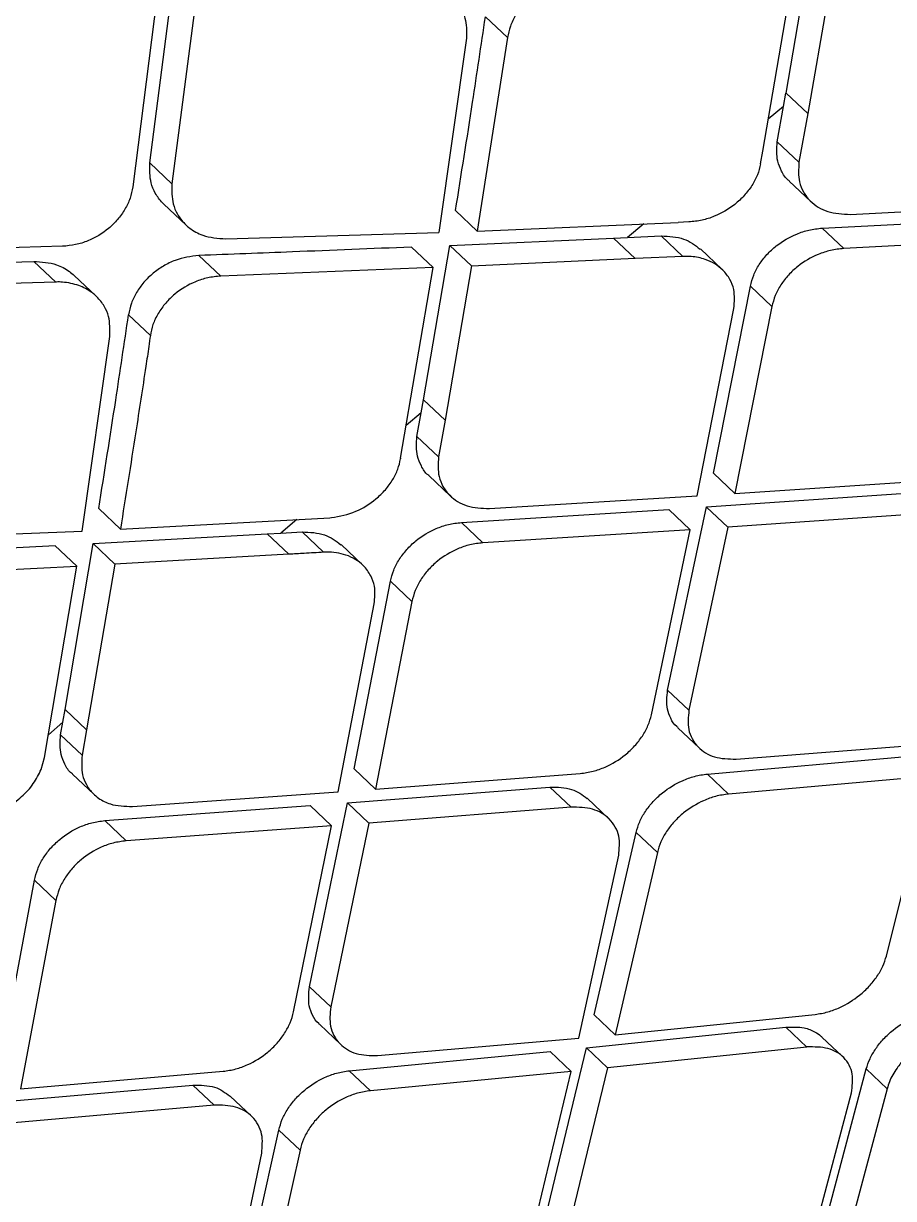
# Model space of a CAD drawing. Extents: x 400 to 501, y 484 to 634.
# Drawn here: x 413.535 to 414.208, y 587.38 to 588.289 of the extents above; entities that cross this region are included whole.
import ezdxf

# ---------------------------------------------------------------- set-up
doc = ezdxf.new("R2010")
doc.units = 0
doc.header["$MEASUREMENT"] = 0
doc.layers.add('DIM', color=3, linetype='Continuous')
doc.layers.add('GEOMETRY', color=3, linetype='Continuous', lineweight=25)

# ---------------------------------------------------------------- blocks, each defined once
blk = doc.blocks.new('2026 GRANDEE')
at = {"layer": 'GEOMETRY', "ltscale": 16}
for p, q in [((-36.79193, -8.65939), (-36.77251, -8.5078)), ((-36.30034, -8.60536), (-36.2851, -8.51698)), ((-36.78575, -8.52462), (-36.80519, -8.67784)), ((-36.75532, -8.52403), (-36.77491, -8.67546)), ((-36.31825, -8.65033), (-36.29719, -8.52786)), ((-36.26819, -8.53318), (-36.28353, -8.62123)), ((-36.51566, -8.56244), (-36.53267, -8.54637)), ((-36.54735, -8.56292), (-36.56871, -8.71326)), ((-36.51566, -8.56244), (-36.53893, -8.71205)), ((-36.3022, -8.61572), (-36.30035, -8.60536)), ((-36.28354, -8.62124), (-36.30033, -8.60538)), ((-36.30222, -8.61574), (-36.314, -8.62559)), ((-36.30709, -8.64293), (-36.3022, -8.61572)), ((-36.28354, -8.62124), (-36.29032, -8.65877)), ((-36.29032, -8.65877), (-36.30709, -8.64293)), ((-36.32001, -8.66007), (-36.31827, -8.65033)), ((-36.79193, -8.65938), (-36.77491, -8.67546)), ((-36.29778, -8.67336), (-36.28105, -8.68916)), ((-36.78119, -8.69118), (-36.76422, -8.7072)), ((-36.25066, -8.69916), (-36.08837, -8.69092)), ((-36.53894, -8.71205), (-36.55577, -8.69616)), ((-36.53893, -8.71205), (-36.38372, -8.70538)), ((-36.41032, -8.70653), (-36.42275, -8.71701)), ((-36.37536, -8.70501), (-36.38372, -8.70538)), ((-36.27241, -8.70979), (-36.11044, -8.70123)), ((-36.25572, -8.72554), (-36.27239, -8.7098)), ((-36.7334, -8.71806), (-36.56872, -8.71326)), ((-36.56019, -8.72315), (-36.43364, -8.71753)), ((-36.41688, -8.73335), (-36.43365, -8.71751)), ((-36.43364, -8.71752), (-36.42278, -8.71702)), ((-36.42276, -8.71702), (-36.39691, -8.71582)), ((-36.38016, -8.73163), (-36.39691, -8.71582)), ((-36.0938, -8.71694), (-36.25572, -8.72555)), ((-36.85947, -8.72381), (-37.02516, -8.72884)), ((-36.57309, -8.74029), (-36.58991, -8.72441)), ((-36.58054, -8.84247), (-36.56018, -8.72314)), ((-36.54335, -8.73903), (-36.56017, -8.72316)), ((-36.34975, -8.74166), (-36.36648, -8.72586)), ((-37.04565, -8.74066), (-36.88179, -8.73545)), ((-36.8648, -8.75148), (-36.8818, -8.73544)), ((-36.75408, -8.73089), (-36.73716, -8.74687)), ((-36.41688, -8.73335), (-36.54336, -8.73904)), ((-36.38016, -8.73163), (-36.41688, -8.73335)), ((-36.83351, -8.76234), (-36.85046, -8.74634)), ((-36.57309, -8.74029), (-36.73716, -8.74687)), ((-36.59817, -8.88762), (-36.57308, -8.74029)), ((-36.54336, -8.73903), (-36.56385, -8.85824)), ((-36.8648, -8.75148), (-37.02857, -8.75679)), ((-36.35647, -8.8992), (-36.32789, -8.7546)), ((-36.31121, -8.77036), (-36.32788, -8.75461)), ((-36.36897, -8.91673), (-36.34063, -8.77189)), ((-36.31121, -8.77036), (-36.33989, -8.91485)), ((-36.7916, -8.79266), (-36.80849, -8.77671)), ((-36.84422, -8.94388), (-36.82293, -8.79348)), ((-36.58233, -8.85255), (-36.58054, -8.84247)), ((-36.56384, -8.85824), (-36.58058, -8.84244)), ((-36.58234, -8.85256), (-36.59388, -8.86242)), ((-36.58556, -8.87076), (-36.58232, -8.85256)), ((-36.56384, -8.85825), (-36.56887, -8.88653)), ((-36.56887, -8.88653), (-36.58557, -8.87076)), ((-36.59816, -8.88762), (-36.59825, -8.88812)), ((-36.3399, -8.91485), (-36.35647, -8.8992)), ((-36.57635, -8.90109), (-36.55968, -8.91684)), ((-36.3399, -8.91485), (-36.1802, -8.90415)), ((-36.52961, -8.92655), (-36.36898, -8.91674)), ((-36.36182, -8.92531), (-36.20392, -8.91446)), ((-36.81477, -8.94237), (-36.83153, -8.92655)), ((-36.55121, -8.93732), (-36.39087, -8.92721)), ((-36.3918, -9.06693), (-36.36182, -8.92531)), ((-36.3743, -8.94286), (-36.39086, -8.92722)), ((-36.34526, -8.94095), (-36.36179, -8.92534)), ((-36.81477, -8.94237), (-36.65301, -8.93363)), ((-36.67849, -8.93501), (-36.6907, -8.94551)), ((-36.65301, -8.93363), (-36.65165, -8.93353)), ((-36.18743, -8.93003), (-36.34526, -8.94095)), ((-37.00718, -8.95032), (-36.84423, -8.94389)), ((-36.83591, -8.95358), (-36.70123, -8.94612)), ((-36.68455, -8.96186), (-36.70125, -8.9461)), ((-36.70123, -8.94613), (-36.69073, -8.94552)), ((-36.6907, -8.94552), (-36.67439, -8.94458)), ((-36.67439, -8.94458), (-36.65772, -8.96032)), ((-36.53459, -8.953), (-36.55119, -8.93732)), ((-36.3743, -8.94286), (-36.53459, -8.95301)), ((-36.40435, -9.08606), (-36.37429, -8.94286)), ((-36.34526, -8.94095), (-36.37535, -9.08247)), ((-37.02777, -8.96323), (-36.86532, -8.95513)), ((-36.84857, -8.97095), (-36.86533, -8.95511)), ((-36.85752, -9.08175), (-36.8359, -8.95357)), ((-36.81915, -8.96939), (-36.83588, -8.95359)), ((-36.62762, -8.97006), (-36.64427, -8.95434)), ((-36.68455, -8.96186), (-36.81915, -8.9694)), ((-37.01092, -8.97915), (-36.84857, -8.97095)), ((-36.87341, -9.11906), (-36.84856, -8.97095)), ((-36.81915, -8.96939), (-36.84089, -9.09748)), ((-36.63413, -9.12779), (-36.60607, -8.98271)), ((-36.58945, -8.9984), (-36.60606, -8.98272)), ((-36.6464, -9.14553), (-36.61858, -9.00022)), ((-36.58945, -8.9984), (-36.61761, -9.14339)), ((-36.37535, -9.08247), (-36.39181, -9.06693)), ((-36.85924, -9.09155), (-36.85753, -9.08176)), ((-36.84089, -9.09746), (-36.85754, -9.08174)), ((-36.85924, -9.09159), (-36.87044, -9.10137)), ((-36.86099, -9.10147), (-36.85926, -9.0916)), ((-36.8409, -9.09748), (-36.84435, -9.11718)), ((-36.38393, -9.096), (-36.36749, -9.11152)), ((-36.84436, -9.11718), (-36.86099, -9.10147)), ((-36.33898, -9.12021), (-36.18209, -9.10805)), ((-36.36105, -9.13172), (-36.20458, -9.11797)), ((-36.87602, -9.12815), (-36.87341, -9.11907)), ((-36.61762, -9.14339), (-36.63413, -9.1278)), ((-36.85184, -9.13174), (-36.83523, -9.14742)), ((-36.61761, -9.14339), (-36.4594, -9.1313)), ((-36.34466, -9.1472), (-36.36104, -9.13173)), ((-36.18824, -9.13341), (-36.34466, -9.1472)), ((-36.22272, -9.27242), (-36.18824, -9.1334)), ((-36.80545, -9.15686), (-36.64641, -9.14554)), ((-36.63937, -9.15401), (-36.48292, -9.14179)), ((-36.46648, -9.15731), (-36.48292, -9.14179)), ((-36.66864, -9.2963), (-36.63937, -9.15401)), ((-36.63935, -9.15403), (-36.62287, -9.1696)), ((-36.43748, -9.16602), (-36.45389, -9.15051)), ((-36.8269, -9.16777), (-36.66814, -9.15616)), ((-36.65162, -9.17177), (-36.66813, -9.15618)), ((-36.46648, -9.15731), (-36.62286, -9.1696)), ((-36.81034, -9.1834), (-36.82689, -9.16777)), ((-36.65162, -9.17177), (-36.81034, -9.1834)), ((-36.68096, -9.31565), (-36.65162, -9.17177)), ((-36.62286, -9.1696), (-36.65223, -9.3118)), ((-36.44859, -9.31785), (-36.41615, -9.1769)), ((-36.39976, -9.19238), (-36.41613, -9.17691)), ((-36.46041, -9.33601), (-36.42963, -9.19457)), ((-36.39976, -9.19238), (-36.43228, -9.33325)), ((-36.90857, -9.35942), (-36.88114, -9.21375)), ((-36.86458, -9.22939), (-36.88113, -9.21376)), ((-36.86458, -9.22939), (-36.89211, -9.37498)), ((-36.65224, -9.3118), (-36.66865, -9.2963)), ((-36.43228, -9.33325), (-36.44859, -9.31785)), ((-36.43228, -9.33325), (-36.27787, -9.31756)), ((-36.66072, -9.32541), (-36.64433, -9.34089)), ((-36.45459, -9.34334), (-36.30045, -9.3274)), ((-36.28421, -9.34273), (-36.30045, -9.3274)), ((-36.61601, -9.3494), (-36.46042, -9.33602)), ((-36.25634, -9.35037), (-36.27256, -9.33505)), ((-36.48825, -9.48314), (-36.45459, -9.34334)), ((-36.43829, -9.35873), (-36.45457, -9.34337)), ((-36.28421, -9.34273), (-36.4383, -9.35873)), ((-36.63788, -9.36111), (-36.48269, -9.34614)), ((-36.46639, -9.36154), (-36.48269, -9.34614)), ((-36.89211, -9.37498), (-36.73536, -9.36149)), ((-36.62152, -9.37654), (-36.63786, -9.36111)), ((-36.46639, -9.36154), (-36.62152, -9.37655)), ((-36.4998, -9.50157), (-36.46638, -9.36154)), ((-36.4383, -9.35873), (-36.47203, -9.49846)), ((-36.27479, -9.49682), (-36.23829, -9.3597)), ((-36.22209, -9.375), (-36.23828, -9.35972)), ((-36.91368, -9.38576), (-36.75868, -9.37218)), ((-36.74228, -9.38767), (-36.75868, -9.37218)), ((-36.71348, -9.39617), (-36.72986, -9.38071)), ((-36.28607, -9.5155), (-36.24983, -9.37814)), ((-36.22209, -9.375), (-36.25866, -9.51205)), ((-36.74228, -9.38767), (-36.89722, -9.40131)), ((-36.72375, -9.54881), (-36.69231, -9.40691)), ((-36.67596, -9.42235), (-36.6923, -9.40692)), ((-36.73538, -9.56715), (-36.70558, -9.42478)), ((-36.67596, -9.42235), (-36.70748, -9.56417))]:
    blk.add_line(p, q, dxfattribs=at)
for points, knots in [([(-45.95138, -13.31067), (-45.80326, -13.03572), (-45.50869, -12.4889), (-45.13623, -11.87533), (-44.86569, -11.45331), (-44.7068, -11.21263), (-44.54229, -10.9704), (-44.36127, -10.71149), (-44.0257, -10.24686), (-43.52145, -9.59528), (-42.83455, -8.79457), (-42.17909, -8.10475), (-41.56717, -7.51461), (-41.00836, -7.01349), (-40.53256, -6.61686), (-40.14956, -6.31433), (-39.86619, -6.09815), (-39.58273, -5.8893), (-39.31466, -5.69848), (-38.90607, -5.41645), (-38.34324, -5.05), (-37.59903, -4.60266), (-37.08686, -4.3272), (-36.82941, -4.18873)], [0, 0, 0, 0, 0.071478, 0.142152, 0.164219, 0.186221, 0.208164, 0.23124, 0.25853, 0.33935, 0.419742, 0.49991, 0.55706, 0.614293, 0.671682, 0.698814, 0.726004, 0.753262, 0.779402, 0.801319, 0.866902, 0.933096, 1, 1, 1, 1]), ([(-36.4369, -7.75133), (-36.3268, -7.78896), (-36.10095, -7.86617), (-35.77332, -7.98309), (-35.44724, -8.10145), (-35.13573, -8.21662), (-34.83967, -8.32641), (-34.61578, -8.4083), (-34.45456, -8.46569), (-34.34612, -8.50375), (-34.24286, -8.539), (-34.14628, -8.57081), (-34.05708, -8.59767), (-33.97517, -8.62112), (-33.90183, -8.64123), (-33.83571, -8.65666), (-33.77963, -8.66718), (-33.73301, -8.67416), (-33.69185, -8.67948), (-33.65534, -8.68278), (-33.61832, -8.68358), (-33.58299, -8.68009), (-33.56469, -8.67913), (-33.55636, -8.67869)], [0, 0, 0, 0, 0.082249, 0.168725, 0.250938, 0.337838, 0.421226, 0.501438, 0.538138, 0.573957, 0.608923, 0.645818, 0.681064, 0.714276, 0.751294, 0.786327, 0.81865, 0.848238, 0.87506, 0.90615, 0.934321, 0.970126, 1, 1, 1, 1]), ([(-33.55673, -8.67901), (-33.57659, -8.68128), (-33.61631, -8.6858), (-33.6949, -8.68322), (-33.79221, -8.67217), (-33.91087, -8.64998), (-34.05027, -8.6127), (-34.21444, -8.5637), (-34.39385, -8.50106), (-34.62888, -8.41806), (-34.92457, -8.30925), (-35.28408, -8.17625), (-35.65943, -8.03896), (-36.04601, -7.90072), (-36.31139, -7.81004), (-36.44397, -7.76474)], [0, 0, 0, 0, 0.062561, 0.125095, 0.187382, 0.249789, 0.312754, 0.37631, 0.439124, 0.501607, 0.601699, 0.701611, 0.80118, 0.900668, 1, 1, 1, 1]), ([(-36.46069, -8.51714), (-36.46411, -8.51743), (-36.47073, -8.51798), (-36.48317, -8.52188), (-36.49464, -8.52844), (-36.50384, -8.53731), (-36.50957, -8.54514), (-36.51381, -8.55367), (-36.51505, -8.5595), (-36.51567, -8.56244)], [0, 0, 0, 0, 0.139448, 0.269545, 0.502085, 0.624486, 0.748099, 0.873011, 1, 1, 1, 1]), ([(-36.58978, -8.52039), (-36.58355, -8.52088), (-36.57323, -8.5217), (-36.56318, -8.52724), (-36.55651, -8.53282), (-36.55171, -8.53902), (-36.54714, -8.54909), (-36.54727, -8.55756), (-36.54736, -8.56292)], [0, 0, 0, 0, 0.251183, 0.415925, 0.501899, 0.644254, 0.774716, 1, 1, 1, 1]), ([(-36.55576, -8.69615), (-36.55131, -8.66829), (-36.54336, -8.61853), (-36.53594, -8.56842), (-36.53267, -8.54637)], [0, 0, 0, 0, 0.56, 1, 1, 1, 1]), ([(-36.29763, -8.67317), (-36.29795, -8.67298), (-36.30086, -8.67126), (-36.30377, -8.66584), (-36.308, -8.65639), (-36.30745, -8.64816), (-36.30709, -8.64293)], [0, 0, 0, 0, 0.033687, 0.308154, 0.560721, 1, 1, 1, 1]), ([(-36.78118, -8.69117), (-36.78153, -8.69083), (-36.78414, -8.68834), (-36.78791, -8.68314), (-36.79223, -8.67306), (-36.79205, -8.66466), (-36.79194, -8.65939)], [0, 0, 0, 0, 0.042992, 0.320775, 0.572905, 1, 1, 1, 1]), ([(-36.32, -8.66007), (-36.32069, -8.66291), (-36.32207, -8.66859), (-36.32649, -8.67693), (-36.33241, -8.6847), (-36.34179, -8.69349), (-36.35323, -8.70004), (-36.36549, -8.70403), (-36.372, -8.70468), (-36.37536, -8.70501)], [0, 0, 0, 0, 0.125302, 0.250179, 0.375304, 0.501347, 0.732339, 0.861581, 1, 1, 1, 1]), ([(-36.29032, -8.65877), (-36.29064, -8.66404), (-36.29116, -8.67232), (-36.28707, -8.68209), (-36.28056, -8.69063), (-36.26869, -8.69819), (-36.25667, -8.69884), (-36.25066, -8.69917)], [0, 0, 0, 0, 0.22909, 0.359745, 0.501114, 0.75066, 1, 1, 1, 1]), ([(-36.8052, -8.67784), (-36.80578, -8.6808), (-36.80694, -8.68667), (-36.81105, -8.69527), (-36.81667, -8.7032), (-36.82581, -8.71225), (-36.83722, -8.71897), (-36.84957, -8.72294), (-36.8561, -8.72351), (-36.85947, -8.72381)], [0, 0, 0, 0, 0.126648, 0.251458, 0.375222, 0.49875, 0.732968, 0.862318, 1, 1, 1, 1]), ([(-36.77492, -8.67546), (-36.77504, -8.6808), (-36.77522, -8.68927), (-36.77082, -8.6994), (-36.76716, -8.70429), (-36.7646, -8.70684), (-36.76346, -8.70793), (-36.75941, -8.71135), (-36.75005, -8.71678), (-36.73953, -8.71759), (-36.7334, -8.71806)], [0, 0, 0, 0, 0.223988, 0.354978, 0.498595, 0.506502, 0.521139, 0.570596, 0.749813, 1, 1, 1, 1]), ([(-36.32789, -8.7546), (-36.32717, -8.75177), (-36.32573, -8.74611), (-36.32124, -8.7378), (-36.3153, -8.73009), (-36.30596, -8.72139), (-36.29458, -8.71486), (-36.28234, -8.71081), (-36.27581, -8.71013), (-36.27242, -8.70977)], [0, 0, 0, 0, 0.12614, 0.251296, 0.37608, 0.50119, 0.730542, 0.860264, 1, 1, 1, 1]), ([(-36.39691, -8.71582), (-36.39076, -8.71608), (-36.37883, -8.71659), (-36.3706, -8.72296), (-36.36662, -8.72604)], [0, 0, 0, 0, 0.515535, 1, 1, 1, 1]), ([(-36.58991, -8.72441), (-36.62053, -8.72567), (-36.67521, -8.72791), (-36.72998, -8.72998), (-36.75408, -8.73089)], [0, 0, 0, 0, 0.56, 1, 1, 1, 1]), ([(-36.25572, -8.72554), (-36.25912, -8.7259), (-36.26567, -8.7266), (-36.27794, -8.73067), (-36.28931, -8.73721), (-36.29862, -8.7459), (-36.30455, -8.75359), (-36.30903, -8.76189), (-36.31048, -8.76753), (-36.31121, -8.77036)], [0, 0, 0, 0, 0.140243, 0.270369, 0.500198, 0.624107, 0.748914, 0.874009, 1, 1, 1, 1]), ([(-36.88179, -8.73544), (-36.87569, -8.73587), (-36.8655, -8.73659), (-36.85564, -8.74181), (-36.85171, -8.7453), (-36.85049, -8.74637)], [0, 0, 0, 0, 0.507425, 0.847736, 1, 1, 1, 1]), ([(-36.75408, -8.73089), (-36.76024, -8.73169), (-36.76958, -8.73292), (-36.78148, -8.7388), (-36.78971, -8.74452), (-36.79682, -8.75147), (-36.80251, -8.75939), (-36.80667, -8.76795), (-36.80789, -8.77376), (-36.8085, -8.77671)], [0, 0, 0, 0, 0.248922, 0.377208, 0.498893, 0.624576, 0.749169, 0.872663, 1, 1, 1, 1]), ([(-36.34064, -8.7719), (-36.34025, -8.76688), (-36.33961, -8.75883), (-36.34357, -8.74899), (-36.35011, -8.7402), (-36.36055, -8.73397), (-36.37186, -8.73155), (-36.37796, -8.73161), (-36.38016, -8.73163)], [0, 0, 0, 0, 0.219588, 0.352444, 0.500739, 0.749972, 0.909674, 1, 1, 1, 1]), ([(-36.82293, -8.79348), (-36.82283, -8.78815), (-36.82268, -8.77973), (-36.82716, -8.76972), (-36.83112, -8.76457), (-36.83463, -8.76128), (-36.83888, -8.75783), (-36.84693, -8.75354), (-36.85661, -8.75163), (-36.86294, -8.75128), (-36.86463, -8.75146), (-36.8648, -8.75147)], [0, 0, 0, 0, 0.224869, 0.355398, 0.497971, 0.525518, 0.576514, 0.748473, 0.929616, 0.992798, 1, 1, 1, 1]), ([(-36.73716, -8.74686), (-36.74054, -8.74718), (-36.74709, -8.7478), (-36.75942, -8.75183), (-36.77082, -8.75856), (-36.78004, -8.76761), (-36.78577, -8.77567), (-36.78992, -8.78414), (-36.79106, -8.78989), (-36.79161, -8.79267)], [0, 0, 0, 0, 0.138751, 0.268542, 0.501595, 0.626291, 0.752773, 0.880722, 1, 1, 1, 1]), ([(-36.83152, -8.92655), (-36.82709, -8.89866), (-36.81919, -8.84887), (-36.81176, -8.79876), (-36.80849, -8.77671)], [0, 0, 0, 0, 0.56, 1, 1, 1, 1]), ([(-36.7916, -8.79266), (-36.792, -8.79552), (-36.79312, -8.80351), (-36.79691, -8.82837), (-36.80411, -8.87548), (-36.81078, -8.91735), (-36.81476, -8.94237)], [0, 0, 0, 0, 0.0568968, 0.1587384, 0.497267, 1, 1, 1, 1]), ([(-36.57624, -8.90095), (-36.57647, -8.90082), (-36.57928, -8.89918), (-36.58218, -8.8938), (-36.58646, -8.88435), (-36.58592, -8.87604), (-36.58557, -8.87076)], [0, 0, 0, 0, 0.024746, 0.301641, 0.55654, 1, 1, 1, 1]), ([(-36.65165, -8.93354), (-36.64527, -8.93238), (-36.63329, -8.93019), (-36.61899, -8.92112), (-36.60984, -8.91218), (-36.60412, -8.90434), (-36.60005, -8.89624), (-36.59884, -8.8908), (-36.59824, -8.88811)], [0, 0, 0, 0, 0.26494, 0.497759, 0.629944, 0.757265, 0.880376, 1, 1, 1, 1]), ([(-36.56887, -8.88653), (-36.56919, -8.89178), (-36.56969, -8.90003), (-36.56567, -8.90977), (-36.55924, -8.91827), (-36.54748, -8.92575), (-36.53557, -8.92629), (-36.52961, -8.92656)], [0, 0, 0, 0, 0.228407, 0.359359, 0.501415, 0.750649, 1, 1, 1, 1]), ([(-36.67439, -8.94458), (-36.66828, -8.94483), (-36.65641, -8.94532), (-36.64831, -8.95149), (-36.64438, -8.95448)], [0, 0, 0, 0, 0.514665, 1, 1, 1, 1]), ([(-36.60607, -8.98271), (-36.60536, -8.97986), (-36.60394, -8.9742), (-36.59953, -8.96586), (-36.59369, -8.95812), (-36.58447, -8.9493), (-36.57319, -8.94262), (-36.56103, -8.93843), (-36.55456, -8.93768), (-36.55122, -8.9373)], [0, 0, 0, 0, 0.12634, 0.251447, 0.375887, 0.500259, 0.731117, 0.860813, 1, 1, 1, 1]), ([(-36.53459, -8.953), (-36.53793, -8.95339), (-36.5444, -8.95415), (-36.55655, -8.95834), (-36.56782, -8.96502), (-36.57703, -8.97381), (-36.58288, -8.98155), (-36.58731, -8.98989), (-36.58874, -8.99556), (-36.58946, -8.9984)], [0, 0, 0, 0, 0.139303, 0.269048, 0.499791, 0.623474, 0.748207, 0.873528, 1, 1, 1, 1]), ([(-36.65772, -8.96033), (-36.66273, -8.96061), (-36.67167, -8.96113), (-36.68062, -8.96164), (-36.68455, -8.96187)], [0, 0, 0, 0, 0.559999, 1, 1, 1, 1]), ([(-36.61858, -9.00022), (-36.61815, -8.99558), (-36.61744, -8.98784), (-36.62117, -8.97784), (-36.62774, -8.96875), (-36.63936, -8.96182), (-36.65097, -8.95996), (-36.65701, -8.96029), (-36.65772, -8.96032)], [0, 0, 0, 0, 0.204499, 0.341355, 0.501379, 0.7506, 0.97047, 1, 1, 1, 1]), ([(-36.38374, -9.09577), (-36.38411, -9.09556), (-36.38686, -9.09398), (-36.38949, -9.08884), (-36.39318, -9.0799), (-36.39234, -9.07199), (-36.39181, -9.06693)], [0, 0, 0, 0, 0.04151, 0.309175, 0.558226, 1, 1, 1, 1]), ([(-36.37535, -9.08247), (-36.37586, -9.08756), (-36.37666, -9.09551), (-36.37311, -9.10475), (-36.36726, -9.11275), (-36.35621, -9.11973), (-36.34473, -9.12005), (-36.33898, -9.12021)], [0, 0, 0, 0, 0.2318, 0.361791, 0.501087, 0.750242, 1, 1, 1, 1]), ([(-36.4594, -9.1313), (-36.45609, -9.13085), (-36.44971, -9.13), (-36.43768, -9.12568), (-36.42643, -9.11894), (-36.41712, -9.11016), (-36.41115, -9.10247), (-36.40664, -9.09431), (-36.40511, -9.08881), (-36.40435, -9.08606)], [0, 0, 0, 0, 0.138974, 0.268471, 0.498726, 0.625443, 0.750919, 0.875616, 1, 1, 1, 1]), ([(-36.85171, -9.13158), (-36.85197, -9.13143), (-36.85479, -9.12979), (-36.85767, -9.1244), (-36.86187, -9.11499), (-36.86133, -9.10672), (-36.86099, -9.10147)], [0, 0, 0, 0, 0.027964, 0.304753, 0.559108, 1, 1, 1, 1]), ([(-36.84436, -9.11718), (-36.84467, -9.1224), (-36.84517, -9.13064), (-36.8412, -9.14033), (-36.83679, -9.14627), (-36.83057, -9.15141), (-36.82111, -9.15633), (-36.81137, -9.15666), (-36.80545, -9.15686)], [0, 0, 0, 0, 0.2275068, 0.3585851, 0.5011238, 0.5907861, 0.7510807, 1, 1, 1, 1]), ([(-36.91589, -9.16308), (-36.91139, -9.16143), (-36.90258, -9.15821), (-36.89093, -9.14959), (-36.88155, -9.13945), (-36.87785, -9.13188), (-36.87603, -9.12816)], [0, 0, 0, 0, 0.265265, 0.519148, 0.763403, 1, 1, 1, 1]), ([(-36.41616, -9.1769), (-36.41537, -9.17416), (-36.41379, -9.16869), (-36.40924, -9.16057), (-36.40328, -9.15294), (-36.39404, -9.14423), (-36.38286, -9.13749), (-36.37083, -9.13308), (-36.3644, -9.13218), (-36.36106, -9.13171)], [0, 0, 0, 0, 0.12487, 0.24956, 0.374494, 0.500215, 0.728507, 0.858899, 1, 1, 1, 1]), ([(-36.48292, -9.14178), (-36.47695, -9.14188), (-36.46541, -9.14208), (-36.45773, -9.14787), (-36.45402, -9.15067)], [0, 0, 0, 0, 0.516744, 1, 1, 1, 1]), ([(-36.34466, -9.1472), (-36.348, -9.14767), (-36.35443, -9.14858), (-36.36646, -9.15299), (-36.37763, -9.15972), (-36.38686, -9.16841), (-36.39282, -9.17603), (-36.39739, -9.18416), (-36.39897, -9.18964), (-36.39977, -9.19238)], [0, 0, 0, 0, 0.14114, 0.271595, 0.500072, 0.624845, 0.750007, 0.874918, 1, 1, 1, 1]), ([(-36.42964, -9.19457), (-36.42916, -9.18948), (-36.42842, -9.18157), (-36.43207, -9.17242), (-36.43801, -9.16453), (-36.44917, -9.15768), (-36.4607, -9.15743), (-36.46648, -9.15731)], [0, 0, 0, 0, 0.232816, 0.362551, 0.50109, 0.750206, 1, 1, 1, 1]), ([(-36.88115, -9.21375), (-36.88045, -9.21089), (-36.87905, -9.20519), (-36.87468, -9.19679), (-36.86891, -9.18898), (-36.85979, -9.18007), (-36.84862, -9.17326), (-36.83659, -9.16897), (-36.83021, -9.16816), (-36.82691, -9.16775)], [0, 0, 0, 0, 0.126948, 0.252454, 0.377043, 0.501414, 0.732654, 0.861822, 1, 1, 1, 1]), ([(-36.81034, -9.1834), (-36.81364, -9.18382), (-36.82002, -9.18463), (-36.83207, -9.18894), (-36.84323, -9.19575), (-36.85234, -9.20466), (-36.8581, -9.21244), (-36.86247, -9.22084), (-36.86388, -9.22653), (-36.86459, -9.22939)], [0, 0, 0, 0, 0.138361, 0.267738, 0.499458, 0.622846, 0.747471, 0.873015, 1, 1, 1, 1]), ([(-36.27787, -9.31756), (-36.27458, -9.31703), (-36.26824, -9.31601), (-36.25635, -9.31146), (-36.24521, -9.30463), (-36.23591, -9.29593), (-36.22986, -9.28833), (-36.22522, -9.28037), (-36.22355, -9.27506), (-36.22272, -9.27242)], [0, 0, 0, 0, 0.140911, 0.271142, 0.499017, 0.626941, 0.752865, 0.877106, 1, 1, 1, 1]), ([(-36.66056, -9.32522), (-36.66087, -9.32504), (-36.66358, -9.3235), (-36.66621, -9.31837), (-36.66996, -9.30938), (-36.66916, -9.3014), (-36.66865, -9.2963)], [0, 0, 0, 0, 0.034684, 0.305824, 0.557199, 1, 1, 1, 1]), ([(-36.73536, -9.36149), (-36.7321, -9.36103), (-36.7258, -9.36012), (-36.71388, -9.3557), (-36.70273, -9.34883), (-36.69353, -9.33993), (-36.68766, -9.33218), (-36.68321, -9.32396), (-36.68171, -9.31842), (-36.68096, -9.31565)], [0, 0, 0, 0, 0.137933, 0.267044, 0.498503, 0.624616, 0.749947, 0.874929, 1, 1, 1, 1]), ([(-36.65224, -9.3118), (-36.65272, -9.31688), (-36.65348, -9.32484), (-36.64995, -9.33409), (-36.64412, -9.3421), (-36.63313, -9.34904), (-36.62172, -9.34928), (-36.61601, -9.3494)], [0, 0, 0, 0, 0.230817, 0.361146, 0.501307, 0.750462, 1, 1, 1, 1]), ([(-36.2383, -9.3597), (-36.23745, -9.35707), (-36.23574, -9.35178), (-36.23108, -9.34386), (-36.22505, -9.33632), (-36.21585, -9.32771), (-36.20482, -9.32088), (-36.19293, -9.3162), (-36.18651, -9.31512), (-36.18316, -9.31455)], [0, 0, 0, 0, 0.123347, 0.247542, 0.372879, 0.499561, 0.724315, 0.855865, 1, 1, 1, 1]), ([(-40.50031, -15.87138), (-40.4458, -15.81506), (-40.32257, -15.68774), (-40.14083, -15.49971), (-39.96506, -15.31781), (-39.8201, -15.16778), (-39.70556, -15.04924), (-39.61939, -14.96007), (-39.55017, -14.88844), (-39.45107, -14.7859), (-39.30247, -14.63216), (-39.09355, -14.41604), (-38.84431, -14.15836), (-38.56444, -13.86935), (-38.26531, -13.56091), (-37.96381, -13.25062), (-37.66166, -12.94019), (-37.33129, -12.60131), (-36.97406, -12.23549), (-36.59871, -11.85185), (-36.24267, -11.48877), (-35.91446, -11.15471), (-35.66445, -10.90056), (-35.48279, -10.71599), (-35.3515, -10.58263), (-35.20257, -10.43136), (-35.02717, -10.25326), (-34.82599, -10.04902), (-34.59933, -9.81892), (-34.35904, -9.57501), (-34.19406, -9.4073), (-34.11296, -9.32485)], [0, 0, 0, 0, 0.025706, 0.058116, 0.085771, 0.108674, 0.126547, 0.139842, 0.14935, 0.159222, 0.186616, 0.219484, 0.257819, 0.304206, 0.351452, 0.398756, 0.44612, 0.493545, 0.553989, 0.613827, 0.669581, 0.720778, 0.767425, 0.786508, 0.805714, 0.828802, 0.856129, 0.887695, 0.922828, 0.962064, 1, 1, 1, 1]), ([(-36.30045, -9.32739), (-36.29559, -9.32726), (-36.28721, -9.32705), (-36.27865, -9.33043), (-36.27442, -9.33333), (-36.27284, -9.3348), (-36.27256, -9.33506)], [0, 0, 0, 0, 0.441257, 0.760962, 0.958476, 1, 1, 1, 1]), ([(-36.16696, -9.32985), (-36.17031, -9.33042), (-36.17672, -9.33151), (-36.18861, -9.33619), (-36.19961, -9.34301), (-36.20878, -9.35154), (-36.21541, -9.35991), (-36.22014, -9.3677), (-36.22161, -9.37317), (-36.2221, -9.375)], [0, 0, 0, 0, 0.144073, 0.275617, 0.500519, 0.626056, 0.749497, 0.916134, 1, 1, 1, 1]), ([(-36.24983, -9.37814), (-36.24912, -9.37313), (-36.24804, -9.36538), (-36.25123, -9.35656), (-36.25667, -9.34906), (-36.26728, -9.34264), (-36.27856, -9.34269), (-36.28421, -9.34272)], [0, 0, 0, 0, 0.236242, 0.365108, 0.501017, 0.749992, 1, 1, 1, 1]), ([(-36.69232, -9.40691), (-36.69154, -9.40415), (-36.69, -9.39863), (-36.68552, -9.39044), (-36.67966, -9.38274), (-36.67053, -9.37391), (-36.65944, -9.36704), (-36.64752, -9.36254), (-36.64117, -9.36159), (-36.63788, -9.36109)], [0, 0, 0, 0, 0.125538, 0.250498, 0.375277, 0.500386, 0.73017, 0.860123, 1, 1, 1, 1]), ([(-36.75868, -9.37217), (-36.7528, -9.37222), (-36.74135, -9.37233), (-36.73369, -9.37805), (-36.72996, -9.38084)], [0, 0, 0, 0, 0.513173, 1, 1, 1, 1]), ([(-36.62152, -9.37654), (-36.62481, -9.37704), (-36.63115, -9.37799), (-36.64307, -9.3825), (-36.65414, -9.38936), (-36.66327, -9.39818), (-36.66914, -9.40586), (-36.67364, -9.41406), (-36.67519, -9.41958), (-36.67596, -9.42235)], [0, 0, 0, 0, 0.139825, 0.269771, 0.499654, 0.624034, 0.749059, 0.874249, 1, 1, 1, 1]), ([(-36.70558, -9.42478), (-36.70513, -9.4197), (-36.70443, -9.41178), (-36.70806, -9.40261), (-36.71398, -9.39471), (-36.72508, -9.3879), (-36.73654, -9.38774), (-36.74228, -9.38766)], [0, 0, 0, 0, 0.231819, 0.361881, 0.501268, 0.750408, 1, 1, 1, 1])]:
    blk.add_open_spline(points, degree=3, knots=knots, dxfattribs=at)

msp = doc.modelspace()

# ---------------------------------------------------------------- block references
at = {"layer": 'DIM'}
msp.add_blockref('2026 GRANDEE', (450.42478, 596.84033), dxfattribs=at)

doc.saveas('drawing.dxf')
